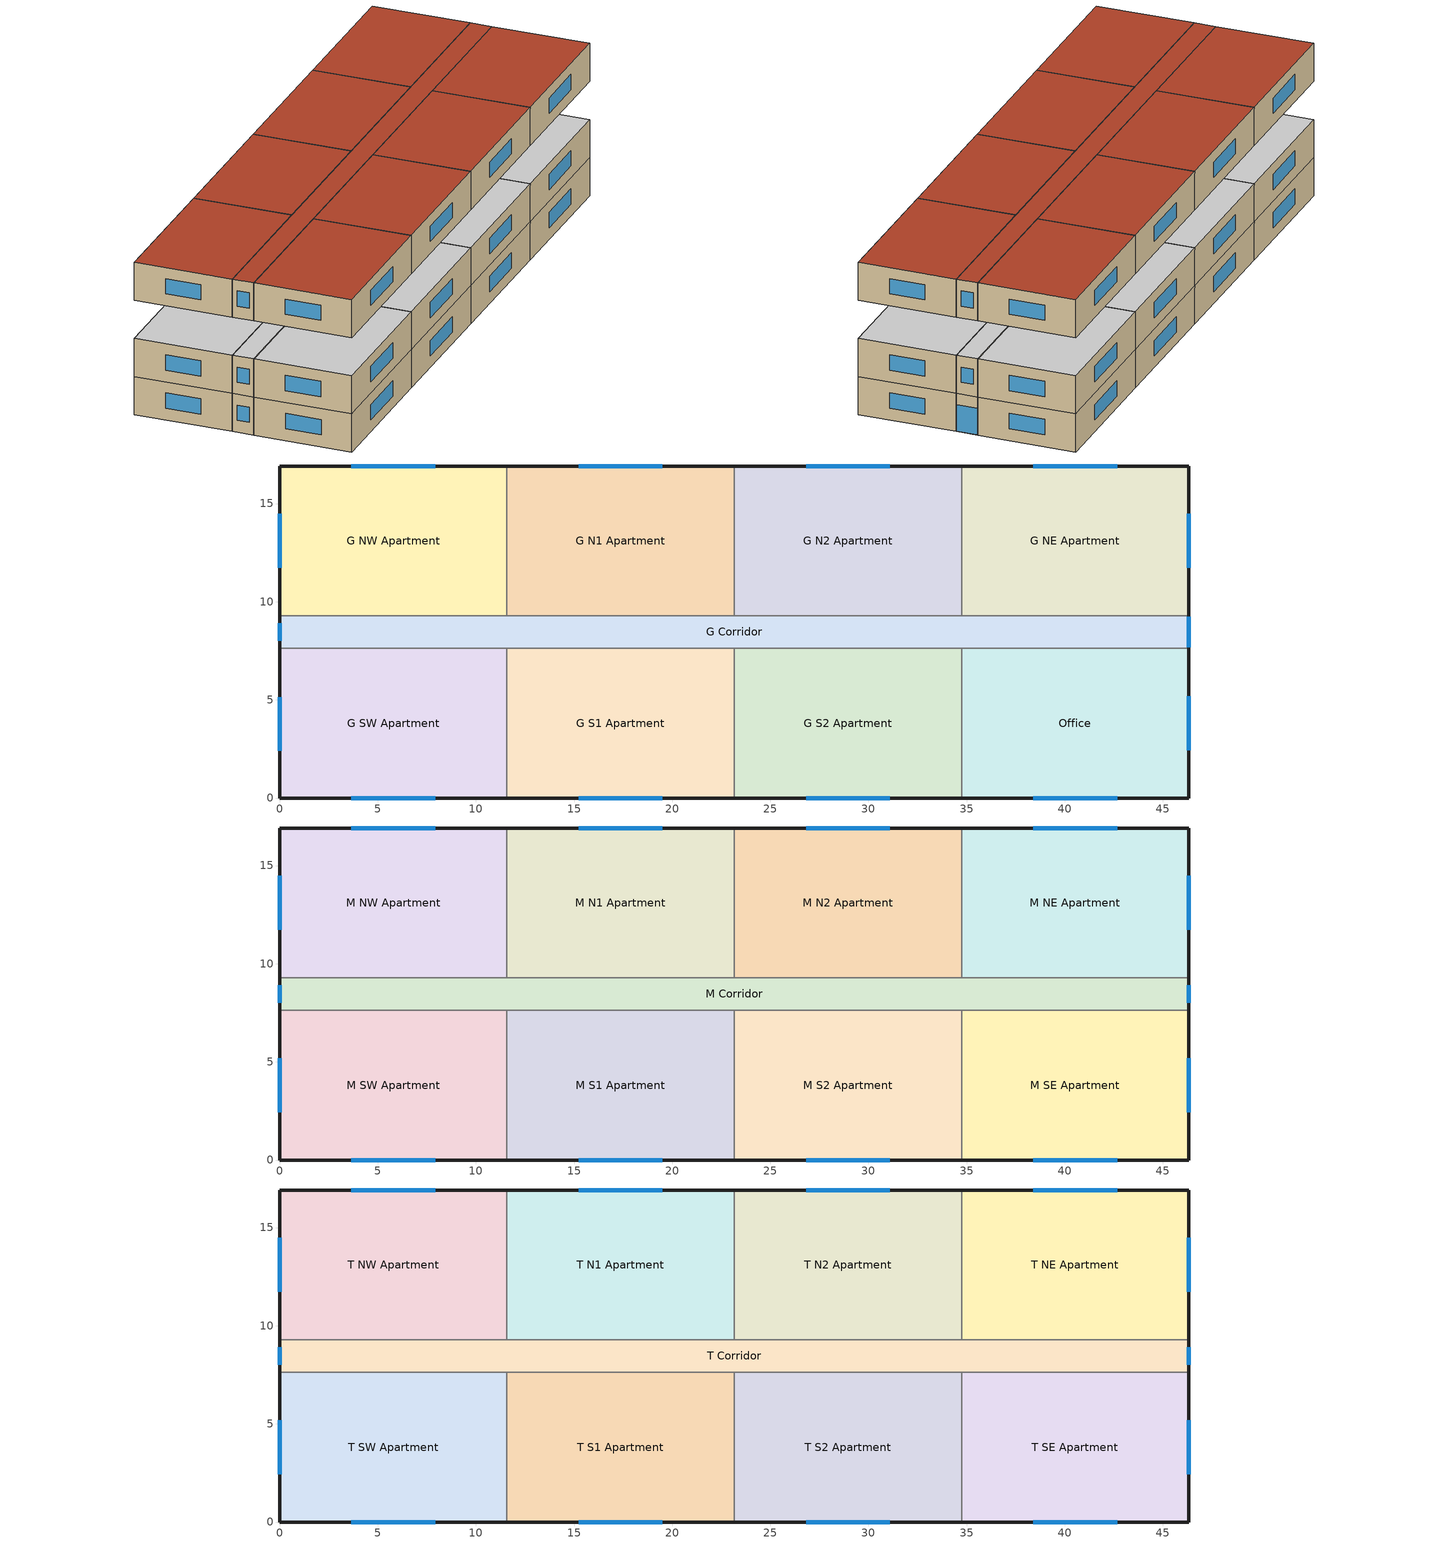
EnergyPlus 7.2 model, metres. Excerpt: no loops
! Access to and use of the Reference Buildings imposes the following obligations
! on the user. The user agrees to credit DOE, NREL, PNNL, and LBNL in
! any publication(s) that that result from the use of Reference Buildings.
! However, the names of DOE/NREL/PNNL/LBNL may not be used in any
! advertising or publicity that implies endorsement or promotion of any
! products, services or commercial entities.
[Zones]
G SW Apartment
 floor ground (ext-slab): 0,7.62 11.58,7.62 11.58,0 0,0 z0
 wall outside (Steel Frame Res Ext Wall): 0,7.62 0,0 11.58,0 z0:3.05
 wall to G Corridor (int-walls): 11.58,7.62 0,7.62 z0:3.05
 wall to G S1 Apartment (int-walls): 11.58,0 11.58,7.62 z0:3.05
 window (Window Res Operable): 3.66,0 7.92,0 / 0,5.14 0,2.4 z0.95:2.17
 ceiling adiabatic (INT-FLOOR-UNDERSIDE): 11.58,0 11.58,7.62 0,7.62 0,0 z3.05
G NW Apartment
 floor ground (ext-slab): 0,16.92 11.58,16.92 11.58,9.3 0,9.3 z0
 wall outside (Steel Frame Res Ext Wall): 11.58,16.92 0,16.92 0,9.3 z0:3.05
 wall to G Corridor (int-walls): 0,9.3 11.58,9.3 z0:3.05
 wall to G N1 Apartment (int-walls): 11.58,9.3 11.58,16.92 z0:3.05
 window (Window Res Operable): 7.92,16.92 3.66,16.92 / 0,14.48 0,11.73 z0.95:2.17
 ceiling adiabatic (INT-FLOOR-UNDERSIDE): 11.58,9.3 11.58,16.92 0,16.92 0,9.3 z3.05
Office
 floor ground (ext-slab): 34.75,7.62 46.33,7.62 46.33,0 34.75,0 z0
 wall outside (Steel Frame Res Ext Wall): 34.75,0 46.33,0 46.33,7.62 z0:3.05
 wall to G Corridor (int-walls): 46.33,7.62 34.75,7.62 z0:3.05
 wall to G S2 Apartment (int-walls): 34.75,7.62 34.75,0 z0:3.05
 window (Window Res Operable): 38.4,0 42.67,0 / 46.33,2.44 46.33,5.18 z0.95:2.17
 ceiling adiabatic (INT-FLOOR-UNDERSIDE): 46.33,0 46.33,7.62 34.75,7.62 34.75,0 z3.05
G NE Apartment
 floor ground (ext-slab): 34.75,16.92 46.33,16.92 46.33,9.3 34.75,9.3 z0
 wall outside (Steel Frame Res Ext Wall): 46.33,9.3 46.33,16.92 34.75,16.92 z0:3.05
 wall to G Corridor (int-walls): 34.75,9.3 46.33,9.3 z0:3.05
 wall to G N2 Apartment (int-walls): 34.75,16.92 34.75,9.3 z0:3.05
 window (Window Res Operable): 42.67,16.92 38.4,16.92 / 46.33,11.73 46.33,14.48 z0.95:2.17
 ceiling adiabatic (INT-FLOOR-UNDERSIDE): 46.33,9.3 46.33,16.92 34.75,16.92 34.75,9.3 z3.05
G N1 Apartment
 floor ground (ext-slab): 11.58,16.92 23.16,16.92 23.16,9.3 11.58,9.3 z0
 wall outside (Steel Frame Res Ext Wall): 23.16,16.92 11.58,16.92 z0:3.05
 wall to G Corridor (int-walls): 11.58,9.3 23.16,9.3 z0:3.05
 wall to G N2 Apartment (int-walls): 23.16,9.3 23.16,16.92 z0:3.05
 window (Window Res Operable): 19.51,16.92 15.24,16.92 z0.95:2.17
 ceiling adiabatic (INT-FLOOR-UNDERSIDE): 23.16,9.3 23.16,16.92 11.58,16.92 11.58,9.3 z3.05
G N2 Apartment
 floor ground (ext-slab): 23.16,16.92 34.75,16.92 34.75,9.3 23.16,9.3 z0
 wall outside (Steel Frame Res Ext Wall): 34.75,16.92 23.16,16.92 z0:3.05
 wall to G Corridor (int-walls): 23.16,9.3 34.75,9.3 z0:3.05
 window (Window Res Operable): 31.09,16.92 26.82,16.92 z0.95:2.17
 ceiling adiabatic (INT-FLOOR-UNDERSIDE): 34.75,9.3 34.75,16.92 23.16,16.92 23.16,9.3 z3.05
G S1 Apartment
 floor ground (ext-slab): 11.58,7.62 23.16,7.62 23.16,0 11.58,0 z0
 wall outside (Steel Frame Res Ext Wall): 11.58,0 23.16,0 z0:3.05
 wall to G Corridor (int-walls): 23.16,7.62 11.58,7.62 z0:3.05
 wall to G S2 Apartment (int-walls): 23.16,0 23.16,7.62 z0:3.05
 window (Window Res Operable): 15.24,0 19.51,0 z0.95:2.17
 ceiling adiabatic (INT-FLOOR-UNDERSIDE): 23.16,0 23.16,7.62 11.58,7.62 11.58,0 z3.05
G S2 Apartment
 floor ground (ext-slab): 23.16,7.62 34.75,7.62 34.75,0 23.16,0 z0
 wall outside (Steel Frame Res Ext Wall): 23.16,0 34.75,0 z0:3.05
 wall to G Corridor (int-walls): 34.75,7.62 23.16,7.62 z0:3.05
 window (Window Res Operable): 26.82,0 31.09,0 z0.95:2.17
 ceiling adiabatic (INT-FLOOR-UNDERSIDE): 34.75,0 34.75,7.62 23.16,7.62 23.16,0 z3.05
G Corridor
 floor ground (ext-slab): 0,9.3 46.33,9.3 46.33,7.62 0,7.62 z0
 wall outside (Steel Frame Res Ext Wall): 0,9.3 0,7.62 / 46.33,7.62 46.33,9.3 z0:3.05
 window (Window Res Operable): 0,8.91 0,8 z0.95:2.17; 46.33,7.67 46.33,9.25 z0.03:2.13
 ceiling adiabatic (INT-FLOOR-UNDERSIDE): 46.33,7.62 46.33,9.3 0,9.3 0,7.62 z3.05
M SW Apartment
 floor adiabatic (INT-FLOOR-TOPSIDE): 0,7.62 11.58,7.62 11.58,0 0,0 z3.05
 wall outside (Steel Frame Res Ext Wall): 0,7.62 0,0 11.58,0 z3.05:6.1
 wall to M Corridor (int-walls): 11.58,7.62 0,7.62 z3.05:6.1
 wall to M S1 Apartment (int-walls): 11.58,0 11.58,7.62 z3.05:6.1
 window (Window Res Operable): 0,5.18 0,2.44 / 3.66,0 7.92,0 z4:5.22
 ceiling adiabatic (INT-FLOOR-UNDERSIDE): 11.58,0 11.58,7.62 0,7.62 0,0 z6.1
M NW Apartment
 floor adiabatic (INT-FLOOR-TOPSIDE): 0,16.92 11.58,16.92 11.58,9.3 0,9.3 z3.05
 wall outside (Steel Frame Res Ext Wall): 11.58,16.92 0,16.92 0,9.3 z3.05:6.1
 wall to M Corridor (int-walls): 0,9.3 11.58,9.3 z3.05:6.1
 wall to M N1 Apartment (int-walls): 11.58,9.3 11.58,16.92 z3.05:6.1
 window (Window Res Operable): 7.92,16.92 3.66,16.92 / 0,14.48 0,11.73 z4:5.22
 ceiling adiabatic (INT-FLOOR-UNDERSIDE): 11.58,9.3 11.58,16.92 0,16.92 0,9.3 z6.1
M SE Apartment
 floor adiabatic (INT-FLOOR-TOPSIDE): 34.75,7.62 46.33,7.62 46.33,0 34.75,0 z3.05
 wall outside (Steel Frame Res Ext Wall): 34.75,0 46.33,0 46.33,7.62 z3.05:6.1
 wall to M Corridor (int-walls): 46.33,7.62 34.75,7.62 z3.05:6.1
 wall to M S2 Apartment (int-walls): 34.75,7.62 34.75,0 z3.05:6.1
 window (Window Res Operable): 46.33,2.44 46.33,5.18 / 38.4,0 42.67,0 z4:5.22
 ceiling adiabatic (INT-FLOOR-UNDERSIDE): 46.33,0 46.33,7.62 34.75,7.62 34.75,0 z6.1
M NE Apartment
 floor adiabatic (INT-FLOOR-TOPSIDE): 34.75,16.92 46.33,16.92 46.33,9.3 34.75,9.3 z3.05
 wall outside (Steel Frame Res Ext Wall): 46.33,9.3 46.33,16.92 34.75,16.92 z3.05:6.1
 wall to M Corridor (int-walls): 34.75,9.3 46.33,9.3 z3.05:6.1
 wall to M N2 Apartment (int-walls): 34.75,16.92 34.75,9.3 z3.05:6.1
 window (Window Res Operable): 42.67,16.92 38.4,16.92 / 46.33,11.73 46.33,14.48 z4:5.22
 ceiling adiabatic (INT-FLOOR-UNDERSIDE): 46.33,9.3 46.33,16.92 34.75,16.92 34.75,9.3 z6.1
M N1 Apartment
 floor adiabatic (INT-FLOOR-TOPSIDE): 11.58,16.92 23.16,16.92 23.16,9.3 11.58,9.3 z3.05
 wall outside (Steel Frame Res Ext Wall): 23.16,16.92 11.58,16.92 z3.05:6.1
 wall to M Corridor (int-walls): 11.58,9.3 23.16,9.3 z3.05:6.1
 wall to M N2 Apartment (int-walls): 23.16,9.3 23.16,16.92 z3.05:6.1
 window (Window Res Operable): 19.51,16.92 15.24,16.92 z4:5.22
 ceiling adiabatic (INT-FLOOR-UNDERSIDE): 23.16,9.3 23.16,16.92 11.58,16.92 11.58,9.3 z6.1
M N2 Apartment
 floor adiabatic (INT-FLOOR-TOPSIDE): 23.16,16.92 34.75,16.92 34.75,9.3 23.16,9.3 z3.05
 wall outside (Steel Frame Res Ext Wall): 34.75,16.92 23.16,16.92 z3.05:6.1
 wall to M Corridor (int-walls): 23.16,9.3 34.75,9.3 z3.05:6.1
 window (Window Res Operable): 31.09,16.92 26.82,16.92 z4:5.22
 ceiling adiabatic (INT-FLOOR-UNDERSIDE): 34.75,9.3 34.75,16.92 23.16,16.92 23.16,9.3 z6.1
M S1 Apartment
 floor adiabatic (INT-FLOOR-TOPSIDE): 11.58,7.62 23.16,7.62 23.16,0 11.58,0 z3.05
 wall outside (Steel Frame Res Ext Wall): 11.58,0 23.16,0 z3.05:6.1
 wall to M Corridor (int-walls): 23.16,7.62 11.58,7.62 z3.05:6.1
 wall to M S2 Apartment (int-walls): 23.16,0 23.16,7.62 z3.05:6.1
 window (Window Res Operable): 15.24,0 19.51,0 z4:5.22
 ceiling adiabatic (INT-FLOOR-UNDERSIDE): 23.16,0 23.16,7.62 11.58,7.62 11.58,0 z6.1
M S2 Apartment
 floor adiabatic (INT-FLOOR-TOPSIDE): 23.16,7.62 34.75,7.62 34.75,0 23.16,0 z3.05
 wall outside (Steel Frame Res Ext Wall): 23.16,0 34.75,0 z3.05:6.1
 wall to M Corridor (int-walls): 34.75,7.62 23.16,7.62 z3.05:6.1
 window (Window Res Operable): 26.82,0 31.09,0 z4:5.22
 ceiling adiabatic (INT-FLOOR-UNDERSIDE): 34.75,0 34.75,7.62 23.16,7.62 23.16,0 z6.1
M Corridor
 floor adiabatic (INT-FLOOR-TOPSIDE): 0,9.3 46.33,9.3 46.33,7.62 0,7.62 z3.05
 wall outside (Steel Frame Res Ext Wall): 0,9.3 0,7.62 / 46.33,7.62 46.33,9.3 z3.05:6.1
 window (Window Res Operable): 0,8.91 0,8 / 46.33,8 46.33,8.91 z4:5.22
 ceiling adiabatic (INT-FLOOR-UNDERSIDE): 46.33,7.62 46.33,9.3 0,9.3 0,7.62 z6.1
T SW Apartment
 floor adiabatic (INT-FLOOR-TOPSIDE): 0,7.62 11.58,7.62 11.58,0 0,0 z9.14
 wall outside (Steel Frame Res Ext Wall): 0,7.62 0,0 11.58,0 z9.14:12.19
 wall to T Corridor (int-walls): 11.58,7.62 0,7.62 z9.14:12.19
 wall to T S1 Apartment (int-walls): 11.58,0 11.58,7.62 z9.14:12.19
 window (Window Res Operable): 0,5.18 0,2.44 / 3.66,0 7.92,0 z10.1:11.32
 roof outside (IEAD Res Roof): 11.58,0 11.58,7.62 0,7.62 0,0 z12.19
T NW Apartment
 floor adiabatic (INT-FLOOR-TOPSIDE): 0,16.92 11.58,16.92 11.58,9.3 0,9.3 z9.14
 wall outside (Steel Frame Res Ext Wall): 11.58,16.92 0,16.92 0,9.3 z9.14:12.19
 wall to T Corridor (int-walls): 0,9.3 11.58,9.3 z9.14:12.19
 wall to T N1 Apartment (int-walls): 11.58,9.3 11.58,16.92 z9.14:12.19
 window (Window Res Operable): 7.92,16.92 3.66,16.92 / 0,14.48 0,11.73 z10.1:11.32
 roof outside (IEAD Res Roof): 11.58,9.3 11.58,16.92 0,16.92 0,9.3 z12.19
T SE Apartment
 floor adiabatic (INT-FLOOR-TOPSIDE): 34.75,7.62 46.33,7.62 46.33,0 34.75,0 z9.14
 wall outside (Steel Frame Res Ext Wall): 34.75,0 46.33,0 46.33,7.62 z9.14:12.19
 wall to T Corridor (int-walls): 46.33,7.62 34.75,7.62 z9.14:12.19
 wall to T S2 Apartment (int-walls): 34.75,7.62 34.75,0 z9.14:12.19
 window (Window Res Operable): 46.33,2.44 46.33,5.18 / 38.4,0 42.67,0 z10.1:11.32
 roof outside (IEAD Res Roof): 46.33,0 46.33,7.62 34.75,7.62 34.75,0 z12.19
T NE Apartment
 floor adiabatic (INT-FLOOR-TOPSIDE): 34.75,16.92 46.33,16.92 46.33,9.3 34.75,9.3 z9.14
 wall outside (Steel Frame Res Ext Wall): 46.33,9.3 46.33,16.92 34.75,16.92 z9.14:12.19
 wall to T Corridor (int-walls): 34.75,9.3 46.33,9.3 z9.14:12.19
 wall to T N2 Apartment (int-walls): 34.75,16.92 34.75,9.3 z9.14:12.19
 window (Window Res Operable): 42.67,16.92 38.4,16.92 / 46.33,11.73 46.33,14.48 z10.1:11.32
 roof outside (IEAD Res Roof): 46.33,9.3 46.33,16.92 34.75,16.92 34.75,9.3 z12.19
T N1 Apartment
 floor adiabatic (INT-FLOOR-TOPSIDE): 11.58,16.92 23.16,16.92 23.16,9.3 11.58,9.3 z9.14
 wall outside (Steel Frame Res Ext Wall): 23.16,16.92 11.58,16.92 z9.14:12.19
 wall to T Corridor (int-walls): 11.58,9.3 23.16,9.3 z9.14:12.19
 wall to T N2 Apartment (int-walls): 23.16,9.3 23.16,16.92 z9.14:12.19
 window (Window Res Operable): 19.51,16.92 15.24,16.92 z10.1:11.32
 roof outside (IEAD Res Roof): 23.16,9.3 23.16,16.92 11.58,16.92 11.58,9.3 z12.19
T N2 Apartment
 floor adiabatic (INT-FLOOR-TOPSIDE): 23.16,16.92 34.75,16.92 34.75,9.3 23.16,9.3 z9.14
 wall outside (Steel Frame Res Ext Wall): 34.75,16.92 23.16,16.92 z9.14:12.19
 wall to T Corridor (int-walls): 23.16,9.3 34.75,9.3 z9.14:12.19
 window (Window Res Operable): 31.09,16.92 26.82,16.92 z10.1:11.32
 roof outside (IEAD Res Roof): 34.75,9.3 34.75,16.92 23.16,16.92 23.16,9.3 z12.19
T S1 Apartment
 floor adiabatic (INT-FLOOR-TOPSIDE): 11.58,7.62 23.16,7.62 23.16,0 11.58,0 z9.14
 wall outside (Steel Frame Res Ext Wall): 11.58,0 23.16,0 z9.14:12.19
 wall to T Corridor (int-walls): 23.16,7.62 11.58,7.62 z9.14:12.19
 wall to T S2 Apartment (int-walls): 23.16,0 23.16,7.62 z9.14:12.19
 window (Window Res Operable): 15.24,0 19.51,0 z10.1:11.32
 roof outside (IEAD Res Roof): 23.16,0 23.16,7.62 11.58,7.62 11.58,0 z12.19
T S2 Apartment
 floor adiabatic (INT-FLOOR-TOPSIDE): 23.16,7.62 34.75,7.62 34.75,0 23.16,0 z9.14
 wall outside (Steel Frame Res Ext Wall): 23.16,0 34.75,0 z9.14:12.19
 wall to T Corridor (int-walls): 34.75,7.62 23.16,7.62 z9.14:12.19
 window (Window Res Operable): 26.82,0 31.09,0 z10.1:11.32
 roof outside (IEAD Res Roof): 34.75,0 34.75,7.62 23.16,7.62 23.16,0 z12.19
T Corridor
 floor adiabatic (INT-FLOOR-TOPSIDE): 0,9.3 46.33,9.3 46.33,7.62 0,7.62 z9.14
 wall outside (Steel Frame Res Ext Wall): 0,9.3 0,7.62 / 46.33,7.62 46.33,9.3 z9.14:12.19
 window (Window Res Operable): 0,8.91 0,8 / 46.33,8 46.33,8.91 z10.1:11.32
 roof outside (IEAD Res Roof): 46.33,7.62 46.33,9.3 0,9.3 0,7.62 z12.19
[Building]
Ref Bldg Midrise Apartment Pre1980_v1.3_5.0: North Axis {deg}=0; Terrain=City; Loads Convergence Tolerance Value=0.04; Temperature Convergence Tolerance Value {deltaC}=0.2; Solar Distribution=FullInteriorAndExterior; Maximum Number of Warmup Days=25; Minimum Number of Warmup Days=6
[Site:Location]
USA NV-LAS VEGAS: Latitude {deg}=36.07; Longitude {deg}=-115.17; Time Zone {hr}=-8; Elevation {m}=664
[SizingPeriod:DesignDay] Day of Month=21; Humidity Condition Type=Wetbulb; Barometric Pressure {Pa}=93598; Rain Indicator=No; Snow Indicator=No; Daylight Saving Time Indicator=No; Solar Model Indicator=ASHRAEClearSky
Name | Month | Day Type | Maximum Dry-Bulb Temperature {C} | Daily Dry-Bulb Temperature Range {deltaC} | Wetbulb or DewPoint at Maximum Dry-Bulb {C} | Wind Speed {m/s} | Wind Direction {deg} | Sky Clearness
LAS_VEGAS Ann Htg 99.6% Condns DB | 1 | WinterDesignDay | -1.7 | 0 | -1.7 | 3.1 | 240 | 0
LAS_VEGAS Ann Clg .4% Condns WB=>MDB | 7 | SummerDesignDay | 34.7 | 13.6 | 21.9 | 5.3 | 230 | 1
[Site:WaterMainsTemperature]
Calculation Method=CORRELATION; Annual Average Outdoor Air Temperature {C}=19.48; Maximum Difference In Monthly Average Outdoor Air Temperatures {deltaC}=25.6
[Site:GroundTemperature:BuildingSurface]
18.89, 18.889, 18.895, 20.344, 20.899, 20.929, 20.753, 20.826, 21.013, 20.868, 19.246, 18.923
[Construction]
Steel Frame Res Ext Wall: Wood Siding, Steel Frame Res Wall Insulation, 1/2IN Gypsum
IEAD Res Roof: Roof Membrane, IEAD Res Roof Insulation, Metal Decking
ext-slab: HW CONCRETE, CP02 CARPET PAD
int-walls: 1/2IN Gypsum, 1/2IN Gypsum
INT-FLOOR-TOPSIDE: MAT-CC05 4 HW CONCRETE, CP02 CARPET PAD
INT-FLOOR-UNDERSIDE: CP02 CARPET PAD, MAT-CC05 4 HW CONCRETE
Window Res Operable: Res Operable Assembly Window
InteriorFurnishings: Std Wood 6inch
[Material] Thermal Absorptance=0.9
Name | Roughness | Thickness {m} | Conductivity {W/m-K} | Density {kg/m3} | Specific Heat {J/kg-K} | Solar Absorptance | Visible Absorptance
Steel Frame Res Wall Insulation | MediumRough | 0.0218416 | 0.049 | 265 | 836.8 | 0.7 | 0.7
IEAD Res Roof Insulation | MediumRough | 0.0739805 | 0.049 | 265 | 836.8 | 0.7 | 0.7
Std Wood 6inch | MediumSmooth | 0.15 | 0.12 | 540 | 1210 | 0.7 | 0.7
Wood Siding | MediumSmooth | 0.01 | 0.11 | 544.62 | 1210 | 0.78 | 0.78
1/2IN Gypsum | Smooth | 0.0127 | 0.16 | 784.9 | 830 | 0.92 | 0.92
HW CONCRETE; MAT-CC05 4 HW CONCRETE | Rough | 0.1016 | 1.311 | 2240 | 836.8 | 0.7 | 0.7
Roof Membrane | VeryRough | 0.0095 | 0.16 | 1121.29 | 1460 | 0.7 | 0.7
Metal Decking | MediumSmooth | 0.0015 | 45.006 | 7680 | 418.4 | 0.7 | 0.3
[WindowMaterial:SimpleGlazingSystem]
Res Operable Assembly Window: U-Factor {W/m2-K}=6.92716; Solar Heat Gain Coefficient=0.54
[Material:NoMass]
CP02 CARPET PAD: Roughness=VeryRough; Thermal Resistance {m2-K/W}=0.2165; Thermal Absorptance=0.9; Solar Absorptance=0.7; Visible Absorptance=0.8
[Zone] Type=1; Floor Area {m2}=autocalculate; Part of Total Floor Area=Yes
Name | Multiplier
G SW Apartment; G NW Apartment; Office; G NE Apartment; G N1 Apartment; G N2 Apartment; G S1 Apartment; G S2 Apartment; T SW Apartment; T NW Apartment; T SE Apartment; T NE Apartment; T N1 Apartment; T N2 Apartment; T S1 Apartment; T S2 Apartment; T Corridor; G Corridor | 1
M SW Apartment; M NW Apartment; M SE Apartment; M NE Apartment; M N1 Apartment; M N2 Apartment; M S1 Apartment; M S2 Apartment; M Corridor | 2
[People] Number of People Calculation Method=People; Fraction Radiant=0.3; Sensible Heat Fraction=AUTOCALCULATE; Activity Level Schedule=ACTIVITY_SCH; Enable ASHRAE 55 Comfort Warnings=No; Mean Radiant Temperature Calculation Type=ZoneAveraged; Work Efficiency Schedule=WORK_EFF_SCH; Clothing Insulation Schedule=CLOTHING_SCH; Air Velocity Schedule=AIR_VELO_SCH; Thermal Comfort Model 1 Type=FANGER
Name | Zone or ZoneList | Number of People Schedule | Number of People
Office People | Office | OFF_OCC_SCH | 2
G SW Apartment People | G SW Apartment | APT_OCC_SCH | 2.5
G NW Apartment People | G NW Apartment | APT_OCC_SCH | 2.5
G NE Apartment People | G NE Apartment | APT_OCC_SCH | 2.5
G N1 Apartment People | G N1 Apartment | APT_OCC_SCH | 2.5
G N2 Apartment People | G N2 Apartment | APT_OCC_SCH | 2.5
G S1 Apartment People | G S1 Apartment | APT_OCC_SCH | 2.5
G S2 Apartment People | G S2 Apartment | APT_OCC_SCH | 2.5
M SW Apartment People | M SW Apartment | APT_OCC_SCH | 2.5
M NW Apartment People | M NW Apartment | APT_OCC_SCH | 2.5
M SE Apartment People | M SE Apartment | APT_OCC_SCH | 2.5
M NE Apartment People | M NE Apartment | APT_OCC_SCH | 2.5
M N1 Apartment People | M N1 Apartment | APT_OCC_SCH | 2.5
M N2 Apartment People | M N2 Apartment | APT_OCC_SCH | 2.5
M S1 Apartment People | M S1 Apartment | APT_OCC_SCH | 2.5
M S2 Apartment People | M S2 Apartment | APT_OCC_SCH | 2.5
T SW Apartment People | T SW Apartment | APT_OCC_SCH | 2.5
T NW Apartment People | T NW Apartment | APT_OCC_SCH | 2.5
T SE Apartment People | T SE Apartment | APT_OCC_SCH | 2.5
T NE Apartment People | T NE Apartment | APT_OCC_SCH | 2.5
T N1 Apartment People | T N1 Apartment | APT_OCC_SCH | 2.5
T N2 Apartment People | T N2 Apartment | APT_OCC_SCH | 2.5
T S1 Apartment People | T S1 Apartment | APT_OCC_SCH | 2.5
T S2 Apartment People | T S2 Apartment | APT_OCC_SCH | 2.5
[Lights] Design Level Calculation Method=Watts/Area; Return Air Fraction=0; Fraction Radiant=0.7; Fraction Visible=0.2; Fraction Replaceable=1; Return Air Fraction Calculated from Plenum Temperature=No
Name | Zone or ZoneList | Schedule | Watts per Zone Floor Area {W/m2}
Office_Lights | Office | OFF_LIGHT_SCH | 21.95
G Corridor_Lights | G Corridor | COR_LIGHT_SCH | 9.9
M Corridor_Lights | M Corridor | COR_LIGHT_SCH | 9.9
T Corridor_Lights | T Corridor | COR_LIGHT_SCH | 9.9
G SW Apartment_Lights | G SW Apartment | APT_LIGHT_SCH | 3.88
G NW Apartment_Lights | G NW Apartment | APT_LIGHT_SCH | 3.88
G NE Apartment_Lights | G NE Apartment | APT_LIGHT_SCH | 3.88
G N1 Apartment_Lights | G N1 Apartment | APT_LIGHT_SCH | 3.88
G N2 Apartment_Lights | G N2 Apartment | APT_LIGHT_SCH | 3.88
G S1 Apartment_Lights | G S1 Apartment | APT_LIGHT_SCH | 3.88
G S2 Apartment_Lights | G S2 Apartment | APT_LIGHT_SCH | 3.88
M SW Apartment_Lights | M SW Apartment | APT_LIGHT_SCH | 3.88
M NW Apartment_Lights | M NW Apartment | APT_LIGHT_SCH | 3.88
M SE Apartment_Lights | M SE Apartment | APT_LIGHT_SCH | 3.88
M NE Apartment_Lights | M NE Apartment | APT_LIGHT_SCH | 3.88
M N1 Apartment_Lights | M N1 Apartment | APT_LIGHT_SCH | 3.88
M N2 Apartment_Lights | M N2 Apartment | APT_LIGHT_SCH | 3.88
M S1 Apartment_Lights | M S1 Apartment | APT_LIGHT_SCH | 3.88
M S2 Apartment_Lights | M S2 Apartment | APT_LIGHT_SCH | 3.88
T SW Apartment_Lights | T SW Apartment | APT_LIGHT_SCH | 3.88
T NW Apartment_Lights | T NW Apartment | APT_LIGHT_SCH | 3.88
T SE Apartment_Lights | T SE Apartment | APT_LIGHT_SCH | 3.88
T NE Apartment_Lights | T NE Apartment | APT_LIGHT_SCH | 3.88
T N1 Apartment_Lights | T N1 Apartment | APT_LIGHT_SCH | 3.88
T N2 Apartment_Lights | T N2 Apartment | APT_LIGHT_SCH | 3.88
T S1 Apartment_Lights | T S1 Apartment | APT_LIGHT_SCH | 3.88
T S2 Apartment_Lights | T S2 Apartment | APT_LIGHT_SCH | 3.88
[ElectricEquipment] Fraction Latent=0
Name | Zone or ZoneList | Schedule | Design Level Calculation Method | Watts per Zone Floor Area {W/m2} | Fraction Radiant | Fraction Lost | Design Level {W}
Office_PlugMisc_Equip | Office | OFF_EQP_SCH | Watts/Area | 12.9 | 0.5 | 0
G Corridor_Elevators_Equip | G Corridor | BLDG_ELEVATORS | EquipmentLevel |  | 0 | 0.95 | 16054.9
G SW Apartment_PlugMisc_Equip | G SW Apartment | APT_EQP_SCH | Watts/Area | 5.38 | 0.5 | 0
G NW Apartment_PlugMisc_Equip | G NW Apartment | APT_EQP_SCH | Watts/Area | 5.38 | 0.5 | 0
G NE Apartment_PlugMisc_Equip | G NE Apartment | APT_EQP_SCH | Watts/Area | 5.38 | 0.5 | 0
G N1 Apartment_PlugMisc_Equip | G N1 Apartment | APT_EQP_SCH | Watts/Area | 5.38 | 0.5 | 0
G N2 Apartment_PlugMisc_Equip | G N2 Apartment | APT_EQP_SCH | Watts/Area | 5.38 | 0.5 | 0
G S1 Apartment_PlugMisc_Equip | G S1 Apartment | APT_EQP_SCH | Watts/Area | 5.38 | 0.5 | 0
G S2 Apartment_PlugMisc_Equip | G S2 Apartment | APT_EQP_SCH | Watts/Area | 5.38 | 0.5 | 0
M SW Apartment_PlugMisc_Equip | M SW Apartment | APT_EQP_SCH | Watts/Area | 5.38 | 0.5 | 0
M NW Apartment_PlugMisc_Equip | M NW Apartment | APT_EQP_SCH | Watts/Area | 5.38 | 0.5 | 0
M SE Apartment_PlugMisc_Equip | M SE Apartment | APT_EQP_SCH | Watts/Area | 5.38 | 0.5 | 0
M NE Apartment_PlugMisc_Equip | M NE Apartment | APT_EQP_SCH | Watts/Area | 5.38 | 0.5 | 0
M N1 Apartment_PlugMisc_Equip | M N1 Apartment | APT_EQP_SCH | Watts/Area | 5.38 | 0.5 | 0
M N2 Apartment_PlugMisc_Equip | M N2 Apartment | APT_EQP_SCH | Watts/Area | 5.38 | 0.5 | 0
M S1 Apartment_PlugMisc_Equip | M S1 Apartment | APT_EQP_SCH | Watts/Area | 5.38 | 0.5 | 0
M S2 Apartment_PlugMisc_Equip | M S2 Apartment | APT_EQP_SCH | Watts/Area | 5.38 | 0.5 | 0
T SW Apartment_PlugMisc_Equip | T SW Apartment | APT_EQP_SCH | Watts/Area | 5.38 | 0.5 | 0
T NW Apartment_PlugMisc_Equip | T NW Apartment | APT_EQP_SCH | Watts/Area | 5.38 | 0.5 | 0
T SE Apartment_PlugMisc_Equip | T SE Apartment | APT_EQP_SCH | Watts/Area | 5.38 | 0.5 | 0
T NE Apartment_PlugMisc_Equip | T NE Apartment | APT_EQP_SCH | Watts/Area | 5.38 | 0.5 | 0
T N1 Apartment_PlugMisc_Equip | T N1 Apartment | APT_EQP_SCH | Watts/Area | 5.38 | 0.5 | 0
T N2 Apartment_PlugMisc_Equip | T N2 Apartment | APT_EQP_SCH | Watts/Area | 5.38 | 0.5 | 0
T S1 Apartment_PlugMisc_Equip | T S1 Apartment | APT_EQP_SCH | Watts/Area | 5.38 | 0.5 | 0
T S2 Apartment_PlugMisc_Equip | T S2 Apartment | APT_EQP_SCH | Watts/Area | 5.38 | 0.5 | 0
[Exterior:Lights]
Exterior Facade Lighting: Schedule=ALWAYS_ON; Design Level {W}=6436; Control Option=AstronomicalClock
[ZoneInfiltration:DesignFlowRate] Design Flow Rate Calculation Method=Flow/ExteriorArea; Flow per Exterior Surface Area {m3/s-m2}=0.001133; Constant Term Coefficient=1; Temperature Term Coefficient=0; Velocity Term Coefficient=0; Velocity Squared Term Coefficient=0
Name | Zone or ZoneList | Schedule
Office_Infiltration | Office | OFFICE_INFIL_SCH
G Corridor_Infiltration | G Corridor | INFIL_SCH
M Corridor_Infiltration | M Corridor | INFIL_SCH
T Corridor_Infiltration | T Corridor | INFIL_SCH
G SW Apartment_Infiltration | G SW Apartment | INFIL_SCH
G NW Apartment_Infiltration | G NW Apartment | INFIL_SCH
G NE Apartment_Infiltration | G NE Apartment | INFIL_SCH
G N1 Apartment_Infiltration | G N1 Apartment | INFIL_SCH
G N2 Apartment_Infiltration | G N2 Apartment | INFIL_SCH
G S1 Apartment_Infiltration | G S1 Apartment | INFIL_SCH
G S2 Apartment_Infiltration | G S2 Apartment | INFIL_SCH
M SW Apartment_Infiltration | M SW Apartment | INFIL_SCH
M NW Apartment_Infiltration | M NW Apartment | INFIL_SCH
M SE Apartment_Infiltration | M SE Apartment | INFIL_SCH
M NE Apartment_Infiltration | M NE Apartment | INFIL_SCH
M N1 Apartment_Infiltration | M N1 Apartment | INFIL_SCH
M N2 Apartment_Infiltration | M N2 Apartment | INFIL_SCH
M S1 Apartment_Infiltration | M S1 Apartment | INFIL_SCH
M S2 Apartment_Infiltration | M S2 Apartment | INFIL_SCH
T SW Apartment_Infiltration | T SW Apartment | INFIL_SCH
T NW Apartment_Infiltration | T NW Apartment | INFIL_SCH
T SE Apartment_Infiltration | T SE Apartment | INFIL_SCH
T NE Apartment_Infiltration | T NE Apartment | INFIL_SCH
T N1 Apartment_Infiltration | T N1 Apartment | INFIL_SCH
T N2 Apartment_Infiltration | T N2 Apartment | INFIL_SCH
T S1 Apartment_Infiltration | T S1 Apartment | INFIL_SCH
T S2 Apartment_Infiltration | T S2 Apartment | INFIL_SCH
[InternalMass] Construction=InteriorFurnishings
Name | Zone | Surface Area {m2}
Office Internal Mass | Office | 176.4974
G Corridor Internal Mass | G Corridor | 155.3169
M Corridor Internal Mass | M Corridor | 155.3169
T Corridor Internal Mass | T Corridor | 155.3169
G SW Apartment Internal Mass | G SW Apartment | 176.4974
G NW Apartment Internal Mass | G NW Apartment | 176.4974
G NE Apartment Internal Mass | G NE Apartment | 176.4974
G N1 Apartment Internal Mass | G N1 Apartment | 176.4974
G N2 Apartment Internal Mass | G N2 Apartment | 176.4974
G S1 Apartment Internal Mass | G S1 Apartment | 176.4974
G S2 Apartment Internal Mass | G S2 Apartment | 176.4974
M SW Apartment Internal Mass | M SW Apartment | 176.4974
M NW Apartment Internal Mass | M NW Apartment | 176.4974
M SE Apartment Internal Mass | M SE Apartment | 176.4974
M NE Apartment Internal Mass | M NE Apartment | 176.4974
M N1 Apartment Internal Mass | M N1 Apartment | 176.4974
M N2 Apartment Internal Mass | M N2 Apartment | 176.4974
M S1 Apartment Internal Mass | M S1 Apartment | 176.4974
M S2 Apartment Internal Mass | M S2 Apartment | 176.4974
T SW Apartment Internal Mass | T SW Apartment | 176.4974
T NW Apartment Internal Mass | T NW Apartment | 176.4974
T SE Apartment Internal Mass | T SE Apartment | 176.4974
T NE Apartment Internal Mass | T NE Apartment | 176.4974
T N1 Apartment Internal Mass | T N1 Apartment | 176.4974
T N2 Apartment Internal Mass | T N2 Apartment | 176.4974
T S1 Apartment Internal Mass | T S1 Apartment | 176.4974
T S2 Apartment Internal Mass | T S2 Apartment | 176.4974
[ZoneHVAC:UnitHeater] Availability Schedule=ALWAYS_ON; Maximum Supply Air Flow Rate {m3/s}=AUTOSIZE; Fan Control Type=OnOff; Maximum Hot Water or Steam Flow Rate {m3/s}=AUTOSIZE; Minimum Hot Water or Steam Flow Rate {m3/s}=0; Heating Convergence Tolerance=0.001
Name | Supply Air Fan | Heating Coil
G Corridor Unit Heater | G Corridor Unit HeaterFan | G Corridor Unit Heater coil
M Corridor Unit Heater | M Corridor Unit HeaterFan | M Corridor Unit Heater coil
T Corridor Unit Heater | T Corridor Unit HeaterFan | T Corridor Unit Heater coil
[Coil:Heating:Electric] Availability Schedule=ALWAYS_ON; Efficiency=1; Nominal Capacity {W}=AUTOSIZE
G Corridor Unit Heater coil; M Corridor Unit Heater coil; T Corridor Unit Heater coil
[Fan:ConstantVolume] Availability Schedule=ALWAYS_ON; Fan Efficiency=0.53625; Pressure Rise {Pa}=49.8; Maximum Flow Rate {m3/s}=AUTOSIZE; Motor Efficiency=0.825; Motor In Airstream Fraction=1
G Corridor Unit HeaterFan; M Corridor Unit HeaterFan; T Corridor Unit HeaterFan
[Zone equipment]
G Corridor: G Corridor Unit Heater
M Corridor: M Corridor Unit Heater
T Corridor: T Corridor Unit Heater
[Sizing:Zone] Zone Cooling Design Supply Air Temperature Input Method=SupplyAirTemperature; Zone Cooling Design Supply Air Temperature {C}=11.1; Zone Heating Design Supply Air Temperature Input Method=SupplyAirTemperature; Zone Heating Design Supply Air Temperature {C}=40; Zone Cooling Design Supply Air Humidity Ratio {kgWater/kgDryAir}=0.0085; Zone Heating Design Supply Air Humidity Ratio {kgWater/kgDryAir}=0.008; Cooling Design Air Flow Method=DesignDayWithLimit; Cooling Minimum Air Flow {m3/s}=0; Cooling Minimum Air Flow Fraction=0; Heating Design Air Flow Method=DesignDay; Heating Design Air Flow Rate {m3/s}=0
Name | Design Specification Outdoor Air Object
G Corridor | SZ DSOA G Corridor
M Corridor | SZ DSOA M Corridor
T Corridor | SZ DSOA T Corridor
[DesignSpecification:OutdoorAir] Outdoor Air Method=Flow/Zone; Outdoor Air Flow per Person {m3/s-person}=0; Outdoor Air Flow per Zone Floor Area {m3/s-m2}=0; Outdoor Air Flow per Zone {m3/s}=0
SZ DSOA G Corridor; SZ DSOA M Corridor; SZ DSOA T Corridor
[ZoneControl:Thermostat] Control Type Schedule=Dual Zone Control Type Sched
Name | Zone or ZoneList | Control 1
G Corridor Thermostat | G Corridor | G Corridor DualSPSched
M Corridor Thermostat | M Corridor | M Corridor DualSPSched
T Corridor Thermostat | T Corridor | T Corridor DualSPSched
[ThermostatSetpoint:DualSetpoint] Heating Setpoint Temperature Schedule=UnitHeater_HtgSP_Sch; Cooling Setpoint Temperature Schedule=UnitHeater_ClgSP_Sch
G Corridor DualSPSched; M Corridor DualSPSched; T Corridor DualSPSched
[UtilityCost:Tariff]
Name | Output Meter | Conversion Factor Choice | Time of Use Period Schedule | Season Schedule | Demand Window Length | Monthly Charge or Variable | Group
NevadaPower_LGS-3_LargeGeneral | Electricity:Facility | kWh | NevadaPowTOUSched | NevadaPowSeasonsSched | HalfHour | 184 | Comm Elect
NevadaPower_LGS-2_LargeGeneral | Electricity:Facility | kWh | NevadaPowTOUSched | NevadaPowSeasonsSched | HalfHour | 179 | Comm Elect
NevadaPower_LGS-1_LargeGeneral | Electricity:Facility | kWh |  |  | HalfHour | 15.7 | Comm Elect
NevadaPower_GS_GeneralService | Electricity:Facility | kWh |  |  | HalfHour | 11 | Comm Elect
NV_EIAMonthlyRateGas | Gas:Facility | MCF |  |  |  | 0 | Comm Gas
[UtilityCost:Charge:Simple]
Name | Tariff | Source Variable | Season | Category Variable | Cost per Unit Value or Variable
SummerPeakEnergyCharge | NevadaPower_LGS-3_LargeGeneral | PeakEnergy | Summer | EnergyCharges | 0.0858
SummerOffPeakEnergyCharge | NevadaPower_LGS-3_LargeGeneral | OffPeakEnergy | Summer | EnergyCharges | 0.0484
SummerShoulderEnergyCharge | NevadaPower_LGS-3_LargeGeneral | ShoulderEnergy | Summer | EnergyCharges | 0.0706
WinterEnergyCharge | NevadaPower_LGS-3_LargeGeneral | totalEnergy | Winter | EnergyCharges | 0.04925
DeferredAccountingEnergyCharge | NevadaPower_LGS-3_LargeGeneral | totalEnergy | Annual | EnergyCharges | 0.0128
FacilitiesDemandCharge | NevadaPower_LGS-3_LargeGeneral | totalDemand | Annual | DemandCharges | 2.94
WinterDemandCharge | NevadaPower_LGS-3_LargeGeneral | totalDemand | Winter | DemandCharges | 0.5
SummerOnPeakDemandCharge | NevadaPower_LGS-3_LargeGeneral | PeakDemand | Summer | DemandCharges | 8.36
SummerShoulderDemandCharge | NevadaPower_LGS-3_LargeGeneral | ShoulderDemand | Summer | DemandCharges | 0.43
TaxofSixPtfivePercent | NevadaPower_LGS-3_LargeGeneral | SubTotal | Annual | Taxes | 0.065
SummerPeakEnergyCharge | NevadaPower_LGS-2_LargeGeneral | PeakEnergy | Summer | EnergyCharges | 0.0889
SummerOffPeakEnergyCharge | NevadaPower_LGS-2_LargeGeneral | OffPeakEnergy | Summer | EnergyCharges | 0.0502
SummerShoulderEnergyCharge | NevadaPower_LGS-2_LargeGeneral | ShoulderEnergy | Summer | EnergyCharges | 0.0725
WinterEnergyCharge | NevadaPower_LGS-2_LargeGeneral | totalEnergy | Winter | EnergyCharges | 0.0509
DeferredAccountingEnergyCharge | NevadaPower_LGS-2_LargeGeneral | totalEnergy | Annual | EnergyCharges | 0.0128
FacilitiesDemandCharge | NevadaPower_LGS-2_LargeGeneral | totalDemand | Annual | DemandCharges | 2.74
WinterDemandCharge | NevadaPower_LGS-2_LargeGeneral | totalDemand | Winter | DemandCharges | 0.25
SummerOnPeakDemandCharge | NevadaPower_LGS-2_LargeGeneral | PeakDemand | Summer | DemandCharges | 7.16
SummerShoulderDemandCharge | NevadaPower_LGS-2_LargeGeneral | ShoulderDemand | Summer | DemandCharges | 0.39
TaxofSixPtfivePercent | NevadaPower_LGS-2_LargeGeneral | SubTotal | Annual | Taxes | 0.065
AnnualElectConsumpCharge | NevadaPower_LGS-1_LargeGeneral | totalEnergy | Annual | EnergyCharges | 0.0646
AnnualDefferredAccountingCharge | NevadaPower_LGS-1_LargeGeneral | totalEnergy | Annual | EnergyCharges | 0.0128
AnnualFacilitiesDemandCharge | NevadaPower_LGS-1_LargeGeneral | totalDemand | Annual | DemandCharges | 3.77
AnnualDemandCharge | NevadaPower_LGS-1_LargeGeneral | totalDemand | Annual | DemandCharges | 1.1
TaxofSixPtfivePercent | NevadaPower_LGS-1_LargeGeneral | SubTotal | Annual | Taxes | 0.065
AnnualElectConsumpCharge | NevadaPower_GS_GeneralService | totalEnergy | Annual | EnergyCharges | 0.0783
AnnualDefferredAccountingCharge | NevadaPower_GS_GeneralService | totalEnergy | Annual | EnergyCharges | 0.0128
TaxofSixPtfivePercent | NevadaPower_GS_GeneralService | SubTotal | Annual | Taxes | 0.065
MonthlyRateGasCharge | NV_EIAMonthlyRateGas | totalEnergy | Annual | EnergyCharges | NV_MonthlyGasRates
TaxofSixPtfivePercent | NV_EIAMonthlyRateGas | SubTotal | Annual | Taxes | 0.065
[UtilityCost:Qualify] Season=Annual; Threshold Test=Count
Name | Tariff | Variable | Qualify Type | Threshold Value or Variable | Number of Months
MinDemand1000kw | NevadaPower_LGS-3_LargeGeneral | TotalDemand | Minimum | 1000 | 12
MinEnergy3500kwh | NevadaPower_LGS-3_LargeGeneral | TotalEnergy | Minimum | 3500 | 12
MinDemand300kw | NevadaPower_LGS-2_LargeGeneral | TotalDemand | Minimum | 300 | 12
MinEnergy3500kwh | NevadaPower_LGS-2_LargeGeneral | TotalEnergy | Minimum | 3500 | 12
MaxDemand1000kw | NevadaPower_LGS-2_LargeGeneral | TotalDemand | Maximum | 1000 | 1
MaxDemand300kw | NevadaPower_LGS-1_LargeGeneral | TotalDemand | Maximum | 300 | 1
MinEnergy3500kwh | NevadaPower_LGS-1_LargeGeneral | TotalEnergy | Minimum | 3500 | 12
MaxDemand300kw | NevadaPower_GS_GeneralService | TotalDemand | Maximum | 300 | 1
MaxEnergy3500kwh | NevadaPower_GS_GeneralService | TotalEnergy | Maximum | 3500 | 1
[UtilityCost:Variable]
NV_MonthlyGasRates: Tariff=NV_EIAMonthlyRateGas; Variable Type=Currency; January Value=7.51; February Value=7.65; March Value=7.82; April Value=7.88; May Value=7.78; June Value=8.22; July Value=8.87; August Value=9.26; September Value=9.02; October Value=9.31; November Value=7.45; December Value=7.24
[Schedule:Compact]
ALWAYS_ON; INFIL_SCH; COR_LIGHT_SCH: Through: 12/31, For: AllDays, Until: 24:00, 1
BLDG_ELEVATORS: Through: 12/31, For: AllDays, Until: 04:00, 0.05, Until: 05:00, 0.1, Until: 06:00, 0.2, Until: 07:00, 0.4, Until: 09:00, 0.5, Until: 10:00, 0.35, Until: 16:00, 0.15, Until: 17:00, 0.35, Until: 19:00, 0.5, Until: 21:00, 0.4, Until: 22:00, 0.3, Until: 23:00, 0.2, Until: 24:00, 0.1
OFFICE_INFIL_SCH: Through: 12/31, For: Weekdays, Until: 8:00, 1, Until: 17:00, 0.25, Until: 24:00, 1, For AllOtherDays, Until: 24:00, 1
APT_OCC_SCH: Through: 12/31, For: AllDays, Until: 7:00, 1, Until: 8:00, 0.85, Until: 9:00, 0.39, Until: 16:00, 0.25, Until: 17:00, 0.3, Until: 18:00, 0.52, Until: 21:00, 0.87, Until: 24:00, 1
OFF_OCC_SCH: Through: 12/31, For: Weekdays SummerDesignDay WinterDesignDay, Until: 8:00, 0, Until: 12:00, 1, Until: 13:00, 0.5, Until: 17:00, 1, Until: 24:00, 0, For AllOtherDays, Until: 24:00, 0
APT_LIGHT_SCH: Through: 12/31, For: AllDays, Until: 04:00, 0.067, Until: 05:00, 0.187, Until: 06:00, 0.394, Until: 07:00, 0.44, Until: 08:00, 0.393, Until: 09:00, 0.172, Until: 15:00, 0.119, Until: 16:00, 0.206, Until: 17:00, 0.439, Until: 18:00, 0.616, Until: 19:00, 0.829, Until: 20:00, 0.986, Until: 21:00, 1, Until: 22:00, 0.692, Until: 23:00, 0.384, Until: 24:00, 0.16
OFF_LIGHT_SCH: Through: 12/31, For: Weekdays SummerDesignDay, Until: 08:00, 0.18, Until: 12:00, 0.9, Until: 13:00, 0.8, Until: 17:00, 0.9, Until: 24:00, 0.18, For: AllOtherDays, Until: 24:00, 0.18
APT_EQP_SCH: Through: 12/31, For: AllDays, Until: 1:00, 0.45, Until: 2:00, 0.41, Until: 3:00, 0.39, Until: 5:00, 0.38, Until: 6:00, 0.43, Until: 7:00, 0.54, Until: 8:00, 0.65, Until: 9:00, 0.66, Until: 10:00, 0.67, Until: 11:00, 0.69, Until: 12:00, 0.7, Until: 13:00, 0.69, Until: 14:00, 0.66, Until: 15:00, 0.65, Until: 16:00, 0.68, Until: 17:00, 0.8, Until: 19:00, 1, Until: 20:00, 0.93, Until: 21:00, 0.89, Until: 22:00, 0.85, Until: 23:00, 0.71, Until: 24:00, 0.58
OFF_EQP_SCH: Through: 12/31, For: Weekdays SummerDesignDay, Until: 7:00, 0.33, Until: 8:00, 0.5, Until: 12:00, 1, Until: 13:00, 0.94, Until: 17:00, 1, Until: 18:00, 0.5, Until: 24:00, 0.33, For AllOtherDays, Until: 24:00, 0.33
ACTIVITY_SCH: Through: 12/31, For: AllDays, Until: 24:00, 120
WORK_EFF_SCH: Through: 12/31, For: AllDays, Until: 24:00, 0
AIR_VELO_SCH: Through: 12/31, For: AllDays, Until: 24:00, 0.2
CLOTHING_SCH: Through: 04/30, For: AllDays, Until: 24:00, 1, Through: 09/30, For: AllDays, Until: 24:00, 0.5, Through: 12/31, For: AllDays, Until: 24:00, 1
UnitHeater_ClgSP_Sch: THROUGH: 12/31, FOR:AllDays, UNTIL: 24:00, 40
UnitHeater_HtgSP_Sch: THROUGH: 12/31, FOR:AllDays, UNTIL: 24:00, 15.6
Dual Zone Control Type Sched: Through: 12/31, For: AllDays, Until: 24:00, 4
NevadaPowSeasonsSched: Through: 5/31, For: AllDays, Until: 24:00, 1, Through: 9/30, For: AllDays, Until: 24:00, 3, Through: 12/31, For: AllDays, Until: 24:00, 1
NevadaPowTOUSched: Through: 12/31, For: AllDays, Until: 10:00, 3, Until: 13:00, 2, Until: 19:00, 1, Until: 22:00, 2, Until: 24:00, 3
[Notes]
DOE Commercial Reference Building
Midrise Apartment building, pre-1980 construction
EnergyPlus Version 5.0
ASHRAE Standard 62-1999
Description:  Four story apartment building, 31 apartments plus office
Form:         Area = 3,135 m2 (33,742 ft2); Number of Stories = 4; Shape = rectangle; Aspect ratio = 2.74
Envelope:     Envelope thermal properties vary with climate according to Briggs et al. (1987).
Opaque constructions: Steel frame wall; Insulation entirely above deck; slab-on-grade floor
Windows: window-to-wall ratio = 15.0%,
Infiltration in perimeter zones only
= 1.5 cfm/ft2 above grade wall area at 0.3 in wc (75 Pa) adjusted to 0.016 in wc (4 Pa).
Office: 25% of full value when ventilation system on.
HVAC:         Split system units in each apartment, office; DX cooling and gas furnace
Economizer per 90.1-2004 for office system only
Int. gains:   W/m2 (W/ft2)  lights        elec plug     gas plug
Elevators:    1 @ 20 HP, 91% motor efficiency
Detached Shading:               None
Daylight:                       None
Natural Ventilation:            None
Zonal Equipment:                ZoneHVAC:UnitHeater (corridor zones))
Air Primary Loops:              SPLITSYSTEMAC:1; SPLITSYSTEMAC:2;...
Plant Loops:                    SHWSys1
System Equipment Autosize:      Yes
Purchased Cooling:              None
Purchased Heating:              None
Coils:                          Coil:Cooling:DX:SingleSpeed; Coil:Heating:Gas (apartment zones)
Coil:Heating:Electric (corridor zones)
Pumps:                          None
Boilers:                        None
Chillers:                       None
Reference citation for the Commercial Reference Buildings:
Deru, M.; Field, K.; Studer, D.; Benne, K.; Griffith, B.; Torcellini, P;
Halverson, M.; Winiarski, D.; Liu, B.; Rosenberg, M.; Huang, J.;
Yazdanian, M.; Crawley, D. (2010).
U.S. Department of Energy Commercial Reference Building Models of the National Building Stock.
Washington, DC: U.S. Department of Energy, Energy Efficiency and
Renewable Energy, Office of Building Technologies.
***GENERAL SIMULATION PARAMETERS***
Number of Zones: 27
***HOLIDAYS & DAYLIGHT SAVINGS***
